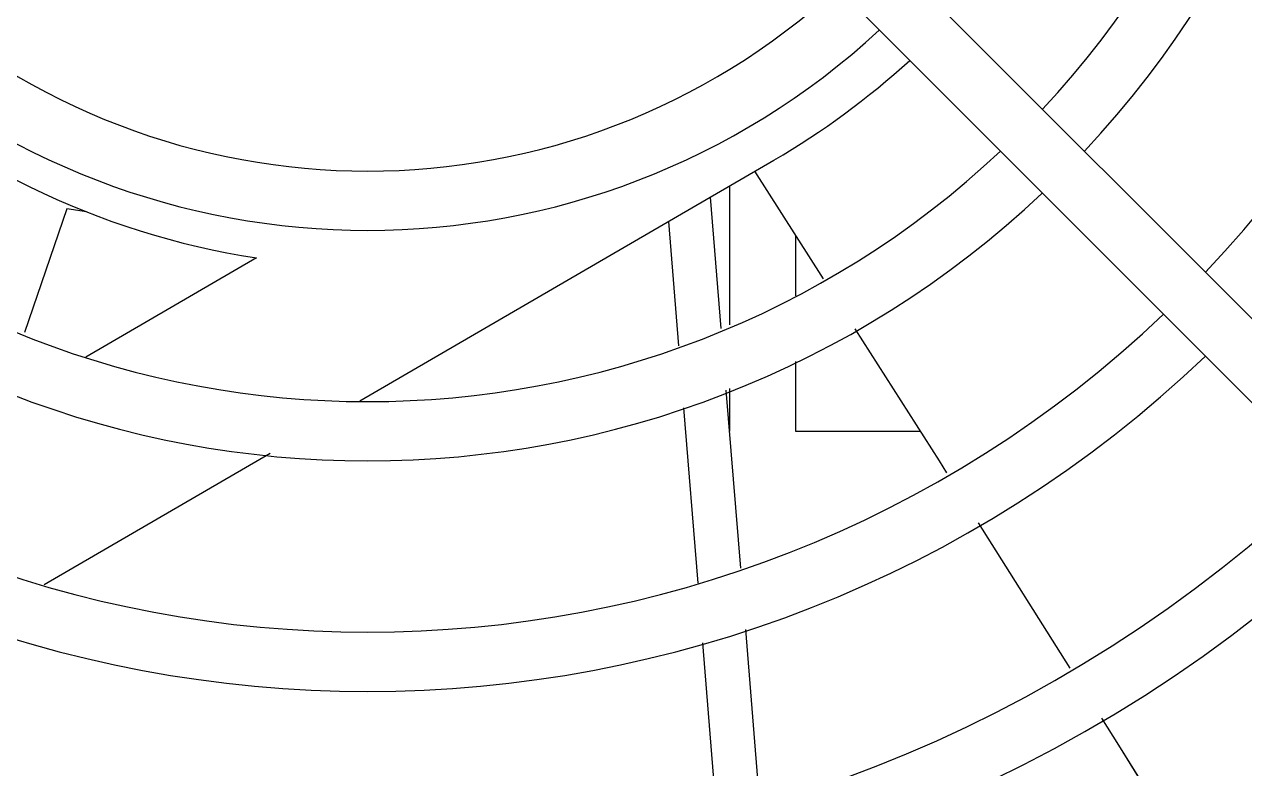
# Model space of a CAD drawing. Header units: millimetres. Extents: x 0 to 101, y -1 to 90.
# Drawn here: x 9.247 to 12.954, y 34.776 to 37.035 of the extents above; entities that cross this region are included whole.
import ezdxf

# ---------------------------------------------------------------- set-up
doc = ezdxf.new("R2010")
doc.units = ezdxf.units.MM

msp = doc.modelspace()

# ---------------------------------------------------------------- linework, layer by layer
for p, q in [((11.0607, 38.0565), (15.1971, 33.9202)), ((10.9335, 37.9293), (15.0698, 33.793)), ((10.2664, 35.8919), (11.5244, 36.6233)), ((11.4654, 36.5901), (11.674, 36.2626)), ((11.3304, 36.5105), (11.3628, 36.1122)), ((11.39, 36.1235), (11.39, 36.5452)), ((9.3767, 36.4757), (9.2477, 36.0996)), ((9.4359, 36.4661), (9.3767, 36.4757)), ((11.2041, 36.437), (11.2346, 36.0591)), ((11.59, 36.3945), (11.59, 36.2112)), ((9.9522, 36.3261), (9.4337, 36.0246)), ((11.59, 36.0121), (11.59, 35.8)), ((11.3781, 35.9244), (11.4222, 35.3842)), ((11.39, 35.8), (11.39, 35.9293)), ((11.2497, 35.8712), (11.2927, 35.3387)), ((11.59, 35.8), (11.9686, 35.8)), ((9.3072, 35.3341), (9.9938, 35.7333)), ((12.1447, 35.5219), (12.4235, 35.0805)), ((11.4374, 35.1974), (11.481, 34.6624)), ((11.3074, 35.1579), (11.35, 34.6331)), ((12.5195, 34.9283), (12.571, 34.8467)), ((12.5709, 34.8467), (12.7941, 34.4873)), ((12.571, 34.8467), (12.7961, 34.4884))]:
    msp.add_line(p, q)
msp.add_lwpolyline([(11.7704, 36.1112), (12.0262, 35.7096), (12.0488, 35.6738)])
for centre, radius, start, end in [((10.29, 38.7), 3.51, 316.4745, 43.5255), ((10.29, 38.7), 2.99, 316.7317, 43.2683), ((10.29, 38.7), 2.81, 316.8427, 43.1573), ((10.29, 38.7), 2.11, 227.447, 312.553), ((10.29, 38.7), 2.29, 227.2603, 312.7397), ((10.318, 38.6981), 2.4, 226.6521, 261.2334), ((10.318, 38.6981), 2.4, 300.1758, 312.4076), ((10.29, 38.7), 2.81, 226.8427, 313.1573), ((10.29, 38.7), 2.99, 226.7317, 313.2683), ((10.29, 38.7), 3.51, 226.4685, 313.5315), ((10.29, 38.7), 3.69, 226.3967, 313.6033), ((10.29, 38.7), 4.21, 226.2259, 313.7741), ((10.29, 38.7), 4.39, 226.1756, 313.8244), ((10.29, 38.7), 4.91, 226.0511, 313.9489), ((10.29, 38.7), 5.09, 226.0168, 313.9832)]:
    msp.add_arc(centre, radius, start, end)

doc.saveas('drawing.dxf')
